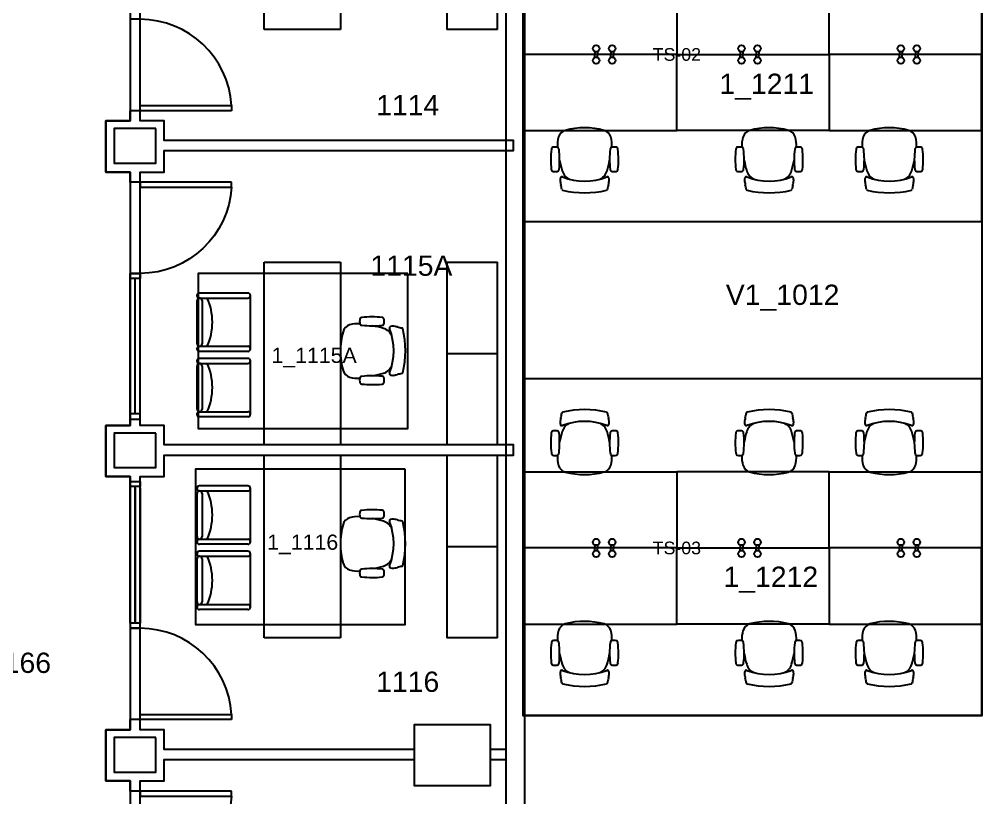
# Model space of a CAD drawing. Header units: inches. Extents: x 4 to 2210, y 3 to 2073.
# Drawn here: x 1452.2 to 1831.3, y 1216.5 to 1523.3 of the extents above; entities that cross this region are included whole.
import ezdxf
from ezdxf.enums import TextEntityAlignment as Align

# ---------------------------------------------------------------- set-up
doc = ezdxf.new("R2010")
doc.units = ezdxf.units.IN
doc.header["$MEASUREMENT"] = 0
for name, color, linetype in [('Planon_construction', 253, 'Continuous'), ('Planon_space', 40, 'Continuous'), ('Planon_space_number', 30, 'Continuous'), ('Planon_workspace', 210, 'Continuous'), ('Planon_workspace_number', 160, 'Continuous'), ('Planon_zone', 70, 'Continuous')]:
    doc.layers.add(name, color=color, linetype=linetype)
doc.styles.get("Standard").update_dxf_attribs({"font": 'arial.ttf'})
doc.styles.add('TEXT', font='arial.ttf')

# ---------------------------------------------------------------- blocks, each defined once
blk = doc.blocks.new('1Front_1100_A-4_Data_Elec 07 26 18_RDI BASE$0$30DOOR')
for p, q in [((0, 0), (0, 4)), ((36, 0), (36, 4))]:
    blk.add_line(p, q)
blk.add_lwpolyline([(0, -36), (0, 0), (2, 0), (2, -36)], close=True)
blk.add_arc((0, 0), 36, 273.1847, 0)
blk = doc.blocks.new('Furniture_Workstation_2')
at = {"layer": 'Planon_construction'}
for p, q in [((0, 0), (20, 0)), ((0, 0), (0, -72)), ((20, -72), (20, 0)), ((61.88, -72), (61.88, 0)), ((61.88, 0), (91.88, 0)), ((91.88, 0), (91.88, -72)), ((98.33, -11.11), (117.45, -11.11)), ((97.33, -12.11), (97.33, -33.11)), ((117.45, -13.11), (98.33, -13.11)), ((116.33, -31.11), (116.33, -14.11)), ((118.33, -14.11), (118.33, -31.11)), ((117.45, -32.11), (98.33, -32.11)), ((98.33, -34.11), (117.45, -34.11)), ((20, -36), (0, -36)), ((97.33, -37.87), (97.33, -58.87)), ((98.33, -36.87), (117.45, -36.87)), ((117.45, -38.87), (98.33, -38.87)), ((116.33, -56.87), (116.33, -39.87)), ((118.33, -39.87), (118.33, -56.87)), ((117.45, -57.87), (98.33, -57.87)), ((98.33, -59.87), (117.45, -59.87)), ((20, -72), (0, -72)), ((91.88, -72), (61.88, -72))]:
    blk.add_line(p, q, dxfattribs=at)
for centre, radius, start, end in [((98.33, -12.11), 1, 90, 270), ((117.45, -12.11), 1, 270, 90), ((135.75, -22.63), 23.42, 156.1303, 203.8697), ((117.33, -14.11), 1, 0, 180), ((50.41, -25.52), 5.78, 172.2935, 187.69), ((45.58, -24.87), 0.906, 95.9123, 172.2935), ((45.58, -26.17), 0.906, 187.69, 264.1375), ((49.24, -60.2), 36.43, 83.3771, 95.9123), ((51.93, -30.15), 6.32, 71.3486, 76.2136), ((53.8, -26.43), 0.471, 286.4759, 352.239), ((53.81, -24.6), 0.458, 8.0181, 71.3486), ((47.19, -25.53), 7.14, 352.239, 8.0181), ((55.17, -37.21), 10.93, 73.4786, 94.6577), ((73.96, -37.11), 37.67, 166.6713, 193.3287), ((37.68, -28.52), 0.391, 99.1285, 166.6713), ((35.13, -12.59), 15.74, 279.1285, 286.0294), ((40.6, -31.64), 4.08, 93.3727, 106.0294), ((41.27, -30.68), 3.25, 74.6526, 106.3339), ((64.98, -37.11), 24.07, 158.711, 201.289), ((46.25, -33.01), 4.91, 105.1935, 161.7473), ((41.97, -28.16), 0.629, 339.9826, 74.6526), ((63.55, -96.76), 70.97, 101.6951, 105.1894), ((49.23, 9.44), 36.71, 264.1375, 276.5752), ((51.24, -18.43), 8.87, 284.3531, 287.6673), ((57.2, -30.38), 3.8, 15.924, 73.4915), ((32.75, -37.01), 29.14, 344.8182, 15.2733), ((98.33, -33.11), 1, 90, 270), ((117.33, -31.11), 1, 180, 0), ((117.45, -33.11), 1, 270, 90), ((98.33, -37.87), 1, 90, 270), ((117.45, -37.87), 1, 270, 90), ((135.75, -48.39), 23.42, 156.1303, 203.8697), ((117.33, -39.87), 1, 0, 180), ((46.25, -41.21), 4.91, 198.2527, 254.8065), ((57.2, -43.64), 3.8, 286.4784, 344.7622), ((37.68, -45.7), 0.391, 193.3287, 260.8715), ((35.13, -61.63), 15.74, 73.9706, 80.8715), ((40.6, -42.58), 4.08, 253.9706, 266.6273), ((41.27, -43.54), 3.25, 253.6661, 285.3474), ((41.97, -46.06), 0.629, 285.3474, 20.0174), ((50.41, -48.7), 5.78, 172.31, 187.7066), ((45.58, -48.05), 0.906, 95.8625, 172.31), ((63.55, 22.54), 70.97, 254.8106, 258.3049), ((49.23, -83.66), 36.71, 83.4248, 95.8625), ((51.24, -55.79), 8.87, 72.3327, 75.6469), ((53.8, -47.79), 0.471, 7.761, 73.5241), ((55.17, -36.82), 10.93, 265.2105, 286.5213), ((47.19, -48.69), 7.14, 351.9819, 7.761), ((45.58, -49.35), 0.906, 187.7066, 264.0877), ((49.24, -14.02), 36.43, 264.0877, 276.6229), ((51.93, -44.07), 6.32, 283.7864, 288.6514), ((53.81, -49.62), 0.458, 288.6514, 351.9819), ((98.33, -58.87), 1, 90, 270), ((117.33, -56.87), 1, 180, 0), ((117.45, -58.87), 1, 270, 90)]:
    blk.add_arc(centre, radius, start, end, dxfattribs=at)
blk = doc.blocks.new('Team Space 2')
at = {"layer": 'Planon_construction'}
for p, q in [((0, 30), (0, 60)), ((0, 60), (60, 60)), ((60, 60), (60, 30)), ((120, 60), (60, 60)), ((60, 60), (60, 30)), ((120, 30), (120, 60)), ((120, 30), (120, 60)), ((120, 60), (180, 60)), ((180, 60), (180, 30)), ((27.69, 31.16), (27.69, 30)), ((28.71, 31.16), (28.71, 30)), ((34.02, 31.16), (34.02, 30)), ((35.04, 31.16), (35.04, 30)), ((84.96, 31.16), (84.96, 30)), ((85.98, 31.16), (85.98, 30)), ((91.29, 31.16), (91.29, 30)), ((92.31, 31.16), (92.31, 30)), ((147.69, 31.16), (147.69, 30)), ((148.71, 31.16), (148.71, 30)), ((154.02, 31.16), (154.02, 30)), ((155.04, 31.16), (155.04, 30)), ((60, 30), (0, 30)), ((60, 30), (0, 30)), ((0, 30), (0, 0)), ((27.69, 28.84), (27.69, 30)), ((28.71, 28.84), (28.71, 30)), ((34.02, 28.84), (34.02, 30)), ((35.04, 28.84), (35.04, 30)), ((60, 0), (60, 30)), ((60, 30), (120, 30)), ((60, 30), (120, 30)), ((60, 0), (60, 30)), ((84.96, 28.84), (84.96, 30)), ((85.98, 28.84), (85.98, 30)), ((91.29, 28.84), (91.29, 30)), ((92.31, 28.84), (92.31, 30)), ((120, 30), (120, 0)), ((180, 30), (120, 30)), ((180, 30), (120, 30)), ((120, 30), (120, 0)), ((147.69, 28.84), (147.69, 30)), ((148.71, 28.84), (148.71, 30)), ((154.02, 28.84), (154.02, 30)), ((155.04, 28.84), (155.04, 30)), ((180, 0), (180, 30)), ((0, 0), (60, 0)), ((120, 0), (60, 0)), ((120, 0), (180, 0))]:
    blk.add_line(p, q, dxfattribs=at)
for centre in [(28.2, 32.35), (34.53, 32.35), (85.47, 32.35), (91.8, 32.35), (148.2, 32.35), (154.53, 32.35), (28.2, 27.65), (34.53, 27.65), (85.47, 27.65), (91.8, 27.65), (148.2, 27.65), (154.53, 27.65)]:
    blk.add_circle(centre, 1.3, dxfattribs=at)
for centre, radius, start, end in [((15.08, 83.13), 0.391, 103.3287, 170.8715), ((23.67, 46.86), 37.67, 76.6713, 103.3287), ((32.27, 83.13), 0.391, 9.1285, 76.6713), ((87.73, 83.13), 0.391, 103.3287, 170.8715), ((96.33, 46.86), 37.67, 76.6713, 103.3287), ((104.92, 83.13), 0.391, 9.1285, 76.6713), ((135.08, 83.13), 0.391, 103.3287, 170.8715), ((143.67, 46.86), 37.67, 76.6713, 103.3287), ((152.27, 83.13), 0.391, 9.1285, 76.6713), ((17.25, 79.54), 3.25, 163.6661, 195.3474), ((18.2, 80.21), 4.08, 163.9706, 176.6273), ((-0.85, 85.69), 15.74, 343.9706, 350.8715), ((23.67, 55.83), 24.07, 68.711, 111.289), ((48.2, 85.69), 15.74, 189.1285, 196.0294), ((29.14, 80.21), 4.08, 3.3727, 16.0294), ((30.1, 79.54), 3.25, 344.6526, 16.3339), ((89.9, 79.54), 3.25, 163.6661, 195.3474), ((90.86, 80.21), 4.08, 163.9706, 176.6273), ((71.8, 85.69), 15.74, 343.9706, 350.8715), ((96.33, 55.83), 24.07, 68.711, 111.289), ((120.85, 85.69), 15.74, 189.1285, 196.0294), ((101.8, 80.21), 4.08, 3.3727, 16.0294), ((102.75, 79.54), 3.25, 344.6526, 16.3339), ((137.25, 79.54), 3.25, 163.6661, 195.3474), ((138.2, 80.21), 4.08, 163.9706, 176.6273), ((119.15, 85.69), 15.74, 343.9706, 350.8715), ((143.67, 55.83), 24.07, 68.711, 111.289), ((168.2, 85.69), 15.74, 189.1285, 196.0294), ((149.14, 80.21), 4.08, 3.3727, 16.0294), ((150.1, 79.54), 3.25, 344.6526, 16.3339), ((11.43, 75.24), 0.906, 97.7066, 174.0877), ((12.08, 70.4), 5.78, 82.31, 97.7066), ((12.74, 75.24), 0.906, 5.8625, 82.31), ((83.32, 57.26), 70.97, 164.8106, 168.3049), ((14.72, 78.85), 0.629, 195.3474, 290.0174), ((19.57, 74.57), 4.91, 108.2527, 164.8065), ((27.77, 74.57), 4.91, 15.1935, 71.7473), ((32.63, 78.85), 0.629, 249.9826, 344.6526), ((-35.98, 57.26), 70.97, 11.6951, 15.1894), ((34.61, 75.24), 0.906, 97.69, 174.1375), ((35.26, 70.4), 5.78, 82.2935, 97.69), ((35.92, 75.24), 0.906, 5.9123, 82.2935), ((84.08, 75.24), 0.906, 97.7065, 174.0877), ((84.74, 70.4), 5.78, 82.31, 97.7065), ((85.39, 75.24), 0.906, 5.8625, 82.31), ((155.98, 57.26), 70.97, 164.8106, 168.3049), ((87.37, 78.85), 0.629, 195.3474, 290.0174), ((92.23, 74.57), 4.91, 108.2527, 164.8065), ((100.43, 74.57), 4.91, 15.1935, 71.7473), ((105.28, 78.85), 0.629, 249.9826, 344.6526), ((36.68, 57.26), 70.97, 11.6951, 15.1894), ((107.26, 75.24), 0.906, 97.69, 174.1375), ((107.92, 70.4), 5.78, 82.2934, 97.69), ((108.57, 75.24), 0.906, 5.9123, 82.2934), ((131.43, 75.24), 0.906, 97.7066, 174.0877), ((132.08, 70.4), 5.78, 82.31, 97.7066), ((132.74, 75.24), 0.906, 5.8625, 82.31), ((203.32, 57.26), 70.97, 164.8106, 168.3049), ((134.72, 78.85), 0.629, 195.3474, 290.0174), ((139.57, 74.57), 4.91, 108.2527, 164.8065), ((147.77, 74.57), 4.91, 15.1935, 71.7473), ((152.63, 78.85), 0.629, 249.9826, 344.6526), ((84.02, 57.26), 70.97, 11.6951, 15.1894), ((154.61, 75.24), 0.906, 97.69, 174.1375), ((155.26, 70.4), 5.78, 82.2935, 97.69), ((155.92, 75.24), 0.906, 5.9123, 82.2935), ((46.76, 71.58), 36.43, 174.0877, 186.6229), ((-22.88, 71.58), 36.71, 353.4248, 5.8625), ((70.22, 71.58), 36.71, 174.1375, 186.5752), ((0.58, 71.58), 36.43, 353.3771, 5.9123), ((119.42, 71.58), 36.43, 174.0877, 186.6229), ((49.78, 71.58), 36.71, 353.4248, 5.8625), ((142.88, 71.58), 36.71, 174.1375, 186.5752), ((73.24, 71.58), 36.43, 353.3771, 5.9123), ((166.76, 71.58), 36.43, 174.0877, 186.6229), ((97.12, 71.58), 36.71, 353.4248, 5.8625), ((190.22, 71.58), 36.71, 174.1375, 186.5752), ((120.58, 71.58), 36.43, 353.3771, 5.9123), ((16.71, 68.88), 6.32, 193.7864, 198.6514), ((11.16, 67.01), 0.458, 198.6514, 261.9819), ((12.09, 73.62), 7.14, 261.9819, 277.761), ((23.87, 65.64), 10.93, 175.2814, 196.5213), ((12.99, 67.02), 0.471, 277.761, 343.5241), ((4.99, 69.57), 8.87, 342.3327, 345.6469), ((42.35, 69.57), 8.87, 194.3531, 197.6673), ((34.35, 67.02), 0.471, 196.4759, 262.239), ((23.48, 65.64), 10.93, 343.4786, 4.7187), ((35.25, 73.62), 7.14, 262.239, 278.0181), ((36.18, 67.01), 0.458, 278.0181, 341.3486), ((30.63, 68.88), 6.32, 341.3486, 346.2136), ((89.37, 68.88), 6.32, 193.7864, 198.6514), ((83.82, 67.01), 0.458, 198.6514, 261.9819), ((84.75, 73.62), 7.14, 261.9819, 277.761), ((96.52, 65.64), 10.93, 175.2813, 196.5214), ((85.65, 67.02), 0.471, 277.761, 343.5241), ((77.65, 69.57), 8.87, 342.3327, 345.6469), ((115.01, 69.57), 8.87, 194.3531, 197.6673), ((107.01, 67.02), 0.471, 196.4759, 262.239), ((96.13, 65.64), 10.93, 343.4787, 4.7186), ((107.91, 73.62), 7.14, 262.239, 278.0181), ((108.84, 67.01), 0.458, 278.0181, 341.3486), ((103.29, 68.88), 6.32, 341.3486, 346.2136), ((136.71, 68.88), 6.32, 193.7864, 198.6514), ((131.16, 67.01), 0.458, 198.6514, 261.9819), ((132.09, 73.62), 7.14, 261.9819, 277.761), ((143.87, 65.64), 10.93, 175.2814, 196.5213), ((132.99, 67.02), 0.471, 277.761, 343.5241), ((124.99, 69.57), 8.87, 342.3327, 345.6469), ((162.35, 69.57), 8.87, 194.3531, 197.6673), ((154.35, 67.02), 0.471, 196.4759, 262.239), ((143.48, 65.64), 10.93, 343.4786, 4.7187), ((155.25, 73.62), 7.14, 262.239, 278.0181), ((156.18, 67.01), 0.458, 278.0181, 341.3486), ((150.63, 68.88), 6.32, 341.3486, 346.2136), ((17.04, 63.61), 3.8, 196.4784, 254.7622), ((30.3, 63.61), 3.8, 285.924, 343.4915), ((89.7, 63.61), 3.8, 196.5085, 254.076), ((102.96, 63.61), 3.8, 285.2378, 343.5216), ((137.04, 63.61), 3.8, 196.4784, 254.7622), ((150.3, 63.61), 3.8, 285.924, 343.4915), ((23.67, 88.06), 29.14, 254.8182, 285.2733), ((96.33, 88.06), 29.14, 254.7267, 285.1818), ((143.67, 88.06), 29.14, 254.8182, 285.2733), ((17.04, -3.61), 3.8, 105.2378, 163.5216), ((23.67, -28.06), 29.14, 74.7267, 105.1818), ((30.3, -3.61), 3.8, 16.5085, 74.076), ((89.7, -3.61), 3.8, 105.924, 163.4915), ((96.33, -28.06), 29.14, 74.8182, 105.2733), ((102.96, -3.61), 3.8, 16.4784, 74.7622), ((137.04, -3.61), 3.8, 105.2378, 163.5216), ((143.67, -28.06), 29.14, 74.7267, 105.1818), ((150.3, -3.61), 3.8, 16.5085, 74.076), ((23.87, -5.64), 10.93, 163.4787, 184.7186), ((23.48, -5.64), 10.93, 355.2813, 16.5214), ((96.52, -5.64), 10.93, 163.4786, 184.7187), ((96.13, -5.64), 10.93, 355.2814, 16.5213), ((143.87, -5.64), 10.93, 163.4787, 184.7186), ((143.48, -5.64), 10.93, 355.2813, 16.5214), ((46.76, -11.58), 36.43, 173.3771, 185.9123), ((16.71, -8.88), 6.32, 161.3486, 166.2136), ((11.16, -7.01), 0.458, 98.0181, 161.3486), ((12.09, -13.62), 7.14, 82.239, 98.0181), ((12.99, -7.02), 0.471, 16.4759, 82.239), ((4.99, -9.57), 8.87, 14.3531, 17.6673), ((-22.88, -11.58), 36.71, 354.1375, 6.5752), ((70.22, -11.58), 36.71, 173.4248, 185.8625), ((42.35, -9.57), 8.87, 162.3327, 165.6469), ((34.35, -7.02), 0.471, 97.761, 163.5241), ((35.25, -13.62), 7.14, 81.9819, 97.761), ((36.18, -7.01), 0.458, 18.6514, 81.9819), ((30.63, -8.88), 6.32, 13.7864, 18.6514), ((0.58, -11.58), 36.43, 354.0877, 6.6229), ((119.42, -11.58), 36.43, 173.3771, 185.9123), ((89.37, -8.88), 6.32, 161.3486, 166.2136), ((83.82, -7.01), 0.458, 98.0181, 161.3486), ((84.75, -13.62), 7.14, 82.239, 98.0181), ((85.65, -7.02), 0.471, 16.4759, 82.239), ((77.65, -9.57), 8.87, 14.3531, 17.6673), ((49.78, -11.58), 36.71, 354.1375, 6.5752), ((142.88, -11.58), 36.71, 173.4248, 185.8625), ((115.01, -9.57), 8.87, 162.3327, 165.6469), ((107.01, -7.02), 0.471, 97.761, 163.5241), ((107.91, -13.62), 7.14, 81.9819, 97.761), ((108.84, -7.01), 0.458, 18.6514, 81.9819), ((103.29, -8.88), 6.32, 13.7864, 18.6514), ((73.24, -11.58), 36.43, 354.0877, 6.6229), ((166.76, -11.58), 36.43, 173.3771, 185.9123), ((136.71, -8.88), 6.32, 161.3486, 166.2136), ((131.16, -7.01), 0.458, 98.0181, 161.3486), ((132.09, -13.62), 7.14, 82.239, 98.0181), ((132.99, -7.02), 0.471, 16.4759, 82.239), ((124.99, -9.57), 8.87, 14.3531, 17.6673), ((97.12, -11.58), 36.71, 354.1375, 6.5752), ((190.22, -11.58), 36.71, 173.4248, 185.8625), ((162.35, -9.57), 8.87, 162.3327, 165.6469), ((154.35, -7.02), 0.471, 97.761, 163.5241), ((155.25, -13.62), 7.14, 81.9819, 97.761), ((156.18, -7.01), 0.458, 18.6514, 81.9819), ((150.63, -8.88), 6.32, 13.7864, 18.6514), ((120.58, -11.58), 36.43, 354.0877, 6.6229), ((83.32, 2.74), 70.97, 191.6951, 195.1894), ((-35.98, 2.74), 70.97, 344.8106, 348.3049), ((155.98, 2.74), 70.97, 191.6951, 195.1894), ((36.68, 2.74), 70.97, 344.8106, 348.3049), ((203.32, 2.74), 70.97, 191.6951, 195.1894), ((84.02, 2.74), 70.97, 344.8106, 348.3049), ((11.43, -15.24), 0.906, 185.9123, 262.2934), ((12.08, -10.4), 5.78, 262.2934, 277.69), ((12.74, -15.24), 0.906, 277.69, 354.1375), ((17.25, -19.54), 3.25, 164.6526, 196.3339), ((14.72, -18.85), 0.629, 69.9826, 164.6526), ((19.57, -14.57), 4.91, 195.1935, 251.7473), ((23.67, 4.17), 24.07, 248.711, 291.289), ((27.77, -14.57), 4.91, 288.2527, 344.8065), ((32.63, -18.85), 0.629, 15.3474, 110.0174), ((30.1, -19.54), 3.25, 343.6661, 15.3474), ((34.61, -15.24), 0.906, 185.8625, 262.31), ((35.26, -10.4), 5.78, 262.31, 277.7065), ((35.92, -15.24), 0.906, 277.7065, 354.0877), ((84.08, -15.24), 0.906, 185.9123, 262.2935), ((84.74, -10.4), 5.78, 262.2935, 277.69), ((85.39, -15.24), 0.906, 277.69, 354.1375), ((89.9, -19.54), 3.25, 164.6526, 196.3339), ((87.37, -18.85), 0.629, 69.9826, 164.6526), ((92.23, -14.57), 4.91, 195.1935, 251.7473), ((96.33, 4.17), 24.07, 248.711, 291.289), ((100.43, -14.57), 4.91, 288.2527, 344.8065), ((105.28, -18.85), 0.629, 15.3474, 110.0174), ((102.75, -19.54), 3.25, 343.6661, 15.3474), ((107.26, -15.24), 0.906, 185.8625, 262.31), ((107.92, -10.4), 5.78, 262.31, 277.7066), ((108.57, -15.24), 0.906, 277.7066, 354.0877), ((131.43, -15.24), 0.906, 185.9123, 262.2934), ((132.08, -10.4), 5.78, 262.2934, 277.69), ((132.74, -15.24), 0.906, 277.69, 354.1375), ((137.25, -19.54), 3.25, 164.6526, 196.3339), ((134.72, -18.85), 0.629, 69.9826, 164.6526), ((139.57, -14.57), 4.91, 195.1935, 251.7473), ((143.67, 4.17), 24.07, 248.711, 291.289), ((147.77, -14.57), 4.91, 288.2527, 344.8065), ((152.63, -18.85), 0.629, 15.3474, 110.0174), ((150.1, -19.54), 3.25, 343.6661, 15.3474), ((154.61, -15.24), 0.906, 185.8625, 262.31), ((155.26, -10.4), 5.78, 262.31, 277.7065), ((155.92, -15.24), 0.906, 277.7065, 354.0877), ((18.2, -20.21), 4.08, 183.3727, 196.0294), ((-0.85, -25.69), 15.74, 9.1285, 16.0294), ((48.2, -25.69), 15.74, 163.9706, 170.8715), ((29.14, -20.21), 4.08, 343.9706, 356.6273), ((90.86, -20.21), 4.08, 183.3727, 196.0294), ((71.8, -25.69), 15.74, 9.1285, 16.0294), ((120.85, -25.69), 15.74, 163.9706, 170.8715), ((101.8, -20.21), 4.08, 343.9706, 356.6273), ((138.2, -20.21), 4.08, 183.3727, 196.0294), ((119.15, -25.69), 15.74, 9.1285, 16.0294), ((168.2, -25.69), 15.74, 163.9706, 170.8715), ((149.14, -20.21), 4.08, 343.9706, 356.6273), ((15.08, -23.13), 0.391, 189.1285, 256.6713), ((23.67, 13.14), 37.67, 256.6713, 283.3287), ((32.27, -23.13), 0.391, 283.3287, 350.8715), ((87.73, -23.13), 0.391, 189.1285, 256.6713), ((96.33, 13.14), 37.67, 256.6713, 283.3287), ((104.92, -23.13), 0.391, 283.3287, 350.8715), ((135.08, -23.13), 0.391, 189.1285, 256.6713), ((143.67, 13.14), 37.67, 256.6713, 283.3287), ((152.27, -23.13), 0.391, 283.3287, 350.8715)]:
    blk.add_arc(centre, radius, start, end, dxfattribs=at)
blk.add_attdef('NUMBER', (60, 30), '', height=0.203, dxfattribs=at)
blk = doc.blocks.new('Team Space 3')
at = {"layer": 'Planon_construction'}
for p, q in [((0, 30), (0, 60)), ((0, 60), (60, 60)), ((60, 60), (60, 30)), ((120, 60), (60, 60)), ((60, 60), (60, 30)), ((120, 30), (120, 60)), ((120, 30), (120, 60)), ((120, 60), (180, 60)), ((180, 60), (180, 30)), ((27.69, 31.16), (27.69, 30)), ((28.71, 31.16), (28.71, 30)), ((34.02, 31.16), (34.02, 30)), ((35.04, 31.16), (35.04, 30)), ((84.96, 31.16), (84.96, 30)), ((85.98, 31.16), (85.98, 30)), ((91.29, 31.16), (91.29, 30)), ((92.31, 31.16), (92.31, 30)), ((147.69, 31.16), (147.69, 30)), ((148.71, 31.16), (148.71, 30)), ((154.02, 31.16), (154.02, 30)), ((155.04, 31.16), (155.04, 30)), ((60, 30), (0, 30)), ((60, 30), (0, 30)), ((0, 30), (0, 0)), ((27.69, 28.84), (27.69, 30)), ((28.71, 28.84), (28.71, 30)), ((34.02, 28.84), (34.02, 30)), ((35.04, 28.84), (35.04, 30)), ((60, 0), (60, 30)), ((60, 30), (120, 30)), ((60, 30), (120, 30)), ((60, 0), (60, 30)), ((84.96, 28.84), (84.96, 30)), ((85.98, 28.84), (85.98, 30)), ((91.29, 28.84), (91.29, 30)), ((92.31, 28.84), (92.31, 30)), ((120, 30), (120, 0)), ((180, 30), (120, 30)), ((180, 30), (120, 30)), ((120, 30), (120, 0)), ((147.69, 28.84), (147.69, 30)), ((148.71, 28.84), (148.71, 30)), ((154.02, 28.84), (154.02, 30)), ((155.04, 28.84), (155.04, 30)), ((180, 0), (180, 30)), ((0, 0), (60, 0)), ((120, 0), (60, 0)), ((120, 0), (180, 0))]:
    blk.add_line(p, q, dxfattribs=at)
for centre in [(28.2, 32.35), (34.53, 32.35), (85.47, 32.35), (91.8, 32.35), (148.2, 32.35), (154.53, 32.35), (28.2, 27.65), (34.53, 27.65), (85.47, 27.65), (91.8, 27.65), (148.2, 27.65), (154.53, 27.65)]:
    blk.add_circle(centre, 1.3, dxfattribs=at)
for centre, radius, start, end in [((15.08, 83.13), 0.391, 103.3287, 170.8715), ((23.67, 46.86), 37.67, 76.6713, 103.3287), ((32.27, 83.13), 0.391, 9.1285, 76.6713), ((87.73, 83.13), 0.391, 103.3287, 170.8715), ((96.33, 46.86), 37.67, 76.6713, 103.3287), ((104.92, 83.13), 0.391, 9.1285, 76.6713), ((135.08, 83.13), 0.391, 103.3287, 170.8715), ((143.67, 46.86), 37.67, 76.6713, 103.3287), ((152.27, 83.13), 0.391, 9.1285, 76.6713), ((17.25, 79.54), 3.25, 163.6661, 195.3474), ((18.2, 80.21), 4.08, 163.9706, 176.6273), ((-0.85, 85.69), 15.74, 343.9706, 350.8715), ((23.67, 55.83), 24.07, 68.711, 111.289), ((48.2, 85.69), 15.74, 189.1285, 196.0294), ((29.14, 80.21), 4.08, 3.3727, 16.0294), ((30.1, 79.54), 3.25, 344.6526, 16.3339), ((89.9, 79.54), 3.25, 163.6661, 195.3474), ((90.86, 80.21), 4.08, 163.9706, 176.6273), ((71.8, 85.69), 15.74, 343.9706, 350.8715), ((96.33, 55.83), 24.07, 68.711, 111.289), ((120.85, 85.69), 15.74, 189.1285, 196.0294), ((101.8, 80.21), 4.08, 3.3727, 16.0294), ((102.75, 79.54), 3.25, 344.6526, 16.3339), ((137.25, 79.54), 3.25, 163.6661, 195.3474), ((138.2, 80.21), 4.08, 163.9706, 176.6273), ((119.15, 85.69), 15.74, 343.9706, 350.8715), ((143.67, 55.83), 24.07, 68.711, 111.289), ((168.2, 85.69), 15.74, 189.1285, 196.0294), ((149.14, 80.21), 4.08, 3.3727, 16.0294), ((150.1, 79.54), 3.25, 344.6526, 16.3339), ((11.43, 75.24), 0.906, 97.7066, 174.0877), ((12.08, 70.4), 5.78, 82.31, 97.7066), ((12.74, 75.24), 0.906, 5.8625, 82.31), ((83.32, 57.26), 70.97, 164.8106, 168.3049), ((14.72, 78.85), 0.629, 195.3474, 290.0174), ((19.57, 74.57), 4.91, 108.2527, 164.8065), ((27.77, 74.57), 4.91, 15.1935, 71.7473), ((32.63, 78.85), 0.629, 249.9826, 344.6526), ((-35.98, 57.26), 70.97, 11.6951, 15.1894), ((34.61, 75.24), 0.906, 97.69, 174.1375), ((35.26, 70.4), 5.78, 82.2935, 97.69), ((35.92, 75.24), 0.906, 5.9123, 82.2935), ((84.08, 75.24), 0.906, 97.7065, 174.0877), ((84.74, 70.4), 5.78, 82.31, 97.7065), ((85.39, 75.24), 0.906, 5.8625, 82.31), ((155.98, 57.26), 70.97, 164.8106, 168.3049), ((87.37, 78.85), 0.629, 195.3474, 290.0174), ((92.23, 74.57), 4.91, 108.2527, 164.8065), ((100.43, 74.57), 4.91, 15.1935, 71.7473), ((105.28, 78.85), 0.629, 249.9826, 344.6526), ((36.68, 57.26), 70.97, 11.6951, 15.1894), ((107.26, 75.24), 0.906, 97.69, 174.1375), ((107.92, 70.4), 5.78, 82.2934, 97.69), ((108.57, 75.24), 0.906, 5.9123, 82.2934), ((131.43, 75.24), 0.906, 97.7066, 174.0877), ((132.08, 70.4), 5.78, 82.31, 97.7066), ((132.74, 75.24), 0.906, 5.8625, 82.31), ((203.32, 57.26), 70.97, 164.8106, 168.3049), ((134.72, 78.85), 0.629, 195.3474, 290.0174), ((139.57, 74.57), 4.91, 108.2527, 164.8065), ((147.77, 74.57), 4.91, 15.1935, 71.7473), ((152.63, 78.85), 0.629, 249.9826, 344.6526), ((84.02, 57.26), 70.97, 11.6951, 15.1894), ((154.61, 75.24), 0.906, 97.69, 174.1375), ((155.26, 70.4), 5.78, 82.2935, 97.69), ((155.92, 75.24), 0.906, 5.9123, 82.2935), ((46.76, 71.58), 36.43, 174.0877, 186.6229), ((-22.88, 71.58), 36.71, 353.4248, 5.8625), ((70.22, 71.58), 36.71, 174.1375, 186.5752), ((0.58, 71.58), 36.43, 353.3771, 5.9123), ((119.42, 71.58), 36.43, 174.0877, 186.6229), ((49.78, 71.58), 36.71, 353.4248, 5.8625), ((142.88, 71.58), 36.71, 174.1375, 186.5752), ((73.24, 71.58), 36.43, 353.3771, 5.9123), ((166.76, 71.58), 36.43, 174.0877, 186.6229), ((97.12, 71.58), 36.71, 353.4248, 5.8625), ((190.22, 71.58), 36.71, 174.1375, 186.5752), ((120.58, 71.58), 36.43, 353.3771, 5.9123), ((16.71, 68.88), 6.32, 193.7864, 198.6514), ((11.16, 67.01), 0.458, 198.6514, 261.9819), ((12.09, 73.62), 7.14, 261.9819, 277.761), ((23.87, 65.64), 10.93, 175.2814, 196.5213), ((12.99, 67.02), 0.471, 277.761, 343.5241), ((4.99, 69.57), 8.87, 342.3327, 345.6469), ((42.35, 69.57), 8.87, 194.3531, 197.6673), ((34.35, 67.02), 0.471, 196.4759, 262.239), ((23.48, 65.64), 10.93, 343.4786, 4.7187), ((35.25, 73.62), 7.14, 262.239, 278.0181), ((36.18, 67.01), 0.458, 278.0181, 341.3486), ((30.63, 68.88), 6.32, 341.3486, 346.2136), ((89.37, 68.88), 6.32, 193.7864, 198.6514), ((83.82, 67.01), 0.458, 198.6514, 261.9819), ((84.75, 73.62), 7.14, 261.9819, 277.761), ((96.52, 65.64), 10.93, 175.2813, 196.5214), ((85.65, 67.02), 0.471, 277.761, 343.5241), ((77.65, 69.57), 8.87, 342.3327, 345.6469), ((115.01, 69.57), 8.87, 194.3531, 197.6673), ((107.01, 67.02), 0.471, 196.4759, 262.239), ((96.13, 65.64), 10.93, 343.4787, 4.7186), ((107.91, 73.62), 7.14, 262.239, 278.0181), ((108.84, 67.01), 0.458, 278.0181, 341.3486), ((103.29, 68.88), 6.32, 341.3486, 346.2136), ((136.71, 68.88), 6.32, 193.7864, 198.6514), ((131.16, 67.01), 0.458, 198.6514, 261.9819), ((132.09, 73.62), 7.14, 261.9819, 277.761), ((143.87, 65.64), 10.93, 175.2814, 196.5213), ((132.99, 67.02), 0.471, 277.761, 343.5241), ((124.99, 69.57), 8.87, 342.3327, 345.6469), ((162.35, 69.57), 8.87, 194.3531, 197.6673), ((154.35, 67.02), 0.471, 196.4759, 262.239), ((143.48, 65.64), 10.93, 343.4786, 4.7187), ((155.25, 73.62), 7.14, 262.239, 278.0181), ((156.18, 67.01), 0.458, 278.0181, 341.3486), ((150.63, 68.88), 6.32, 341.3486, 346.2136), ((17.04, 63.61), 3.8, 196.4784, 254.7622), ((30.3, 63.61), 3.8, 285.924, 343.4915), ((89.7, 63.61), 3.8, 196.5085, 254.076), ((102.96, 63.61), 3.8, 285.2378, 343.5216), ((137.04, 63.61), 3.8, 196.4784, 254.7622), ((150.3, 63.61), 3.8, 285.924, 343.4915), ((23.67, 88.06), 29.14, 254.8182, 285.2733), ((96.33, 88.06), 29.14, 254.7267, 285.1818), ((143.67, 88.06), 29.14, 254.8182, 285.2733), ((17.04, -3.61), 3.8, 105.2378, 163.5216), ((23.67, -28.06), 29.14, 74.7267, 105.1818), ((30.3, -3.61), 3.8, 16.5085, 74.076), ((89.7, -3.61), 3.8, 105.924, 163.4915), ((96.33, -28.06), 29.14, 74.8182, 105.2733), ((102.96, -3.61), 3.8, 16.4784, 74.7622), ((137.04, -3.61), 3.8, 105.2378, 163.5216), ((143.67, -28.06), 29.14, 74.7267, 105.1818), ((150.3, -3.61), 3.8, 16.5085, 74.076), ((23.87, -5.64), 10.93, 163.4787, 184.7186), ((23.48, -5.64), 10.93, 355.2813, 16.5214), ((96.52, -5.64), 10.93, 163.4786, 184.7187), ((96.13, -5.64), 10.93, 355.2814, 16.5213), ((143.87, -5.64), 10.93, 163.4787, 184.7186), ((143.48, -5.64), 10.93, 355.2813, 16.5214), ((46.76, -11.58), 36.43, 173.3771, 185.9123), ((16.71, -8.88), 6.32, 161.3486, 166.2136), ((11.16, -7.01), 0.458, 98.0181, 161.3486), ((12.09, -13.62), 7.14, 82.239, 98.0181), ((12.99, -7.02), 0.471, 16.4759, 82.239), ((4.99, -9.57), 8.87, 14.3531, 17.6673), ((-22.88, -11.58), 36.71, 354.1375, 6.5752), ((70.22, -11.58), 36.71, 173.4248, 185.8625), ((42.35, -9.57), 8.87, 162.3327, 165.6469), ((34.35, -7.02), 0.471, 97.761, 163.5241), ((35.25, -13.62), 7.14, 81.9819, 97.761), ((36.18, -7.01), 0.458, 18.6514, 81.9819), ((30.63, -8.88), 6.32, 13.7864, 18.6514), ((0.58, -11.58), 36.43, 354.0877, 6.6229), ((119.42, -11.58), 36.43, 173.3771, 185.9123), ((89.37, -8.88), 6.32, 161.3486, 166.2136), ((83.82, -7.01), 0.458, 98.0181, 161.3486), ((84.75, -13.62), 7.14, 82.239, 98.0181), ((85.65, -7.02), 0.471, 16.4759, 82.239), ((77.65, -9.57), 8.87, 14.3531, 17.6673), ((49.78, -11.58), 36.71, 354.1375, 6.5752), ((142.88, -11.58), 36.71, 173.4248, 185.8625), ((115.01, -9.57), 8.87, 162.3327, 165.6469), ((107.01, -7.02), 0.471, 97.761, 163.5241), ((107.91, -13.62), 7.14, 81.9819, 97.761), ((108.84, -7.01), 0.458, 18.6514, 81.9819), ((103.29, -8.88), 6.32, 13.7864, 18.6514), ((73.24, -11.58), 36.43, 354.0877, 6.6229), ((166.76, -11.58), 36.43, 173.3771, 185.9123), ((136.71, -8.88), 6.32, 161.3486, 166.2136), ((131.16, -7.01), 0.458, 98.0181, 161.3486), ((132.09, -13.62), 7.14, 82.239, 98.0181), ((132.99, -7.02), 0.471, 16.4759, 82.239), ((124.99, -9.57), 8.87, 14.3531, 17.6673), ((97.12, -11.58), 36.71, 354.1375, 6.5752), ((190.22, -11.58), 36.71, 173.4248, 185.8625), ((162.35, -9.57), 8.87, 162.3327, 165.6469), ((154.35, -7.02), 0.471, 97.761, 163.5241), ((155.25, -13.62), 7.14, 81.9819, 97.761), ((156.18, -7.01), 0.458, 18.6514, 81.9819), ((150.63, -8.88), 6.32, 13.7864, 18.6514), ((120.58, -11.58), 36.43, 354.0877, 6.6229), ((83.32, 2.74), 70.97, 191.6951, 195.1894), ((-35.98, 2.74), 70.97, 344.8106, 348.3049), ((155.98, 2.74), 70.97, 191.6951, 195.1894), ((36.68, 2.74), 70.97, 344.8106, 348.3049), ((203.32, 2.74), 70.97, 191.6951, 195.1894), ((84.02, 2.74), 70.97, 344.8106, 348.3049), ((11.43, -15.24), 0.906, 185.9123, 262.2934), ((12.08, -10.4), 5.78, 262.2934, 277.69), ((12.74, -15.24), 0.906, 277.69, 354.1375), ((17.25, -19.54), 3.25, 164.6526, 196.3339), ((14.72, -18.85), 0.629, 69.9826, 164.6526), ((19.57, -14.57), 4.91, 195.1935, 251.7473), ((23.67, 4.17), 24.07, 248.711, 291.289), ((27.77, -14.57), 4.91, 288.2527, 344.8065), ((32.63, -18.85), 0.629, 15.3474, 110.0174), ((30.1, -19.54), 3.25, 343.6661, 15.3474), ((34.61, -15.24), 0.906, 185.8625, 262.31), ((35.26, -10.4), 5.78, 262.31, 277.7065), ((35.92, -15.24), 0.906, 277.7065, 354.0877), ((84.08, -15.24), 0.906, 185.9123, 262.2935), ((84.74, -10.4), 5.78, 262.2935, 277.69), ((85.39, -15.24), 0.906, 277.69, 354.1375), ((89.9, -19.54), 3.25, 164.6526, 196.3339), ((87.37, -18.85), 0.629, 69.9826, 164.6526), ((92.23, -14.57), 4.91, 195.1935, 251.7473), ((96.33, 4.17), 24.07, 248.711, 291.289), ((100.43, -14.57), 4.91, 288.2527, 344.8065), ((105.28, -18.85), 0.629, 15.3474, 110.0174), ((102.75, -19.54), 3.25, 343.6661, 15.3474), ((107.26, -15.24), 0.906, 185.8625, 262.31), ((107.92, -10.4), 5.78, 262.31, 277.7066), ((108.57, -15.24), 0.906, 277.7066, 354.0877), ((131.43, -15.24), 0.906, 185.9123, 262.2934), ((132.08, -10.4), 5.78, 262.2934, 277.69), ((132.74, -15.24), 0.906, 277.69, 354.1375), ((137.25, -19.54), 3.25, 164.6526, 196.3339), ((134.72, -18.85), 0.629, 69.9826, 164.6526), ((139.57, -14.57), 4.91, 195.1935, 251.7473), ((143.67, 4.17), 24.07, 248.711, 291.289), ((147.77, -14.57), 4.91, 288.2527, 344.8065), ((152.63, -18.85), 0.629, 15.3474, 110.0174), ((150.1, -19.54), 3.25, 343.6661, 15.3474), ((154.61, -15.24), 0.906, 185.8625, 262.31), ((155.26, -10.4), 5.78, 262.31, 277.7065), ((155.92, -15.24), 0.906, 277.7065, 354.0877), ((18.2, -20.21), 4.08, 183.3727, 196.0294), ((-0.85, -25.69), 15.74, 9.1285, 16.0294), ((48.2, -25.69), 15.74, 163.9706, 170.8715), ((29.14, -20.21), 4.08, 343.9706, 356.6273), ((90.86, -20.21), 4.08, 183.3727, 196.0294), ((71.8, -25.69), 15.74, 9.1285, 16.0294), ((120.85, -25.69), 15.74, 163.9706, 170.8715), ((101.8, -20.21), 4.08, 343.9706, 356.6273), ((138.2, -20.21), 4.08, 183.3727, 196.0294), ((119.15, -25.69), 15.74, 9.1285, 16.0294), ((168.2, -25.69), 15.74, 163.9706, 170.8715), ((149.14, -20.21), 4.08, 343.9706, 356.6273), ((15.08, -23.13), 0.391, 189.1285, 256.6713), ((23.67, 13.14), 37.67, 256.6713, 283.3287), ((32.27, -23.13), 0.391, 283.3287, 350.8715), ((87.73, -23.13), 0.391, 189.1285, 256.6713), ((96.33, 13.14), 37.67, 256.6713, 283.3287), ((104.92, -23.13), 0.391, 283.3287, 350.8715), ((135.08, -23.13), 0.391, 189.1285, 256.6713), ((143.67, 13.14), 37.67, 256.6713, 283.3287), ((152.27, -23.13), 0.391, 283.3287, 350.8715)]:
    blk.add_arc(centre, radius, start, end, dxfattribs=at)
blk.add_attdef('NUMBER', (60, 30), '', height=0.203, dxfattribs=at)

msp = doc.modelspace()

# ---------------------------------------------------------------- linework, layer by layer
at = {"layer": 'Planon_construction'}
for p, q in [((1643.81, 2058.28), (1643.81, 875.15)), ((1651.2, 2058.28), (1651.2, 875.15)), ((1495.84, 1483.23), (1495.84, 1487.27)), ((1499.84, 1367.75), (1499.84, 1423.14)), ((1497.84, 1367.75), (1497.84, 1421.14)), ((1651.2, 1294.78), (1651.2, 1351.78)), ((1495.84, 1341.09), (1495.84, 1343.09)), ((1495.84, 1243.23), (1495.84, 1247.27))]:
    msp.add_line(p, q, dxfattribs=at)
for points in [[(1499.84, 1459.14), (1499.84, 1463.09), (1509.31, 1463.09), (1509.31, 1471.53), (1646.8, 1471.53), (1646.8, 1475.53), (1509.31, 1475.53), (1509.31, 1483.23), (1499.84, 1483.23), (1499.84, 1487.27)], [(1495.84, 1459.14), (1495.84, 1463.09), (1486.36, 1463.09), (1486.36, 1483.23), (1495.84, 1483.23)], [(1495.84, 1285.32), (1495.84, 1343.09), (1486.36, 1343.09), (1486.36, 1363.23), (1495.84, 1363.23), (1495.84, 1421.14)], [(1499.84, 1341.09), (1499.84, 1343.09), (1509.31, 1343.09), (1509.31, 1351.53), (1646.81, 1351.53), (1646.81, 1355.53), (1509.31, 1355.53), (1509.31, 1363.23), (1499.84, 1363.23), (1499.84, 1365.75)], [(1499.84, 1338.63), (1499.84, 1285.32), (1499.84, 1343.09)], [(1497.84, 1338.63), (1497.84, 1285.32), (1497.84, 1339.09)], [(1607.81, 1235.53), (1509.31, 1235.53), (1509.31, 1243.23), (1499.84, 1243.23), (1499.84, 1247.27)], [(1495.84, 1219.13), (1495.84, 1223.09), (1486.36, 1223.09), (1486.36, 1243.23), (1495.84, 1243.23)], [(1499.84, 1219.13), (1499.84, 1223.09), (1509.31, 1223.09), (1509.31, 1231.53), (1607.81, 1231.53)]]:
    msp.add_lwpolyline(points, dxfattribs=at)
for points in [[(1506.06, 1480.23), (1489.61, 1480.23), (1489.61, 1466.59), (1506.06, 1466.59)], [(1499.84, 1423.14), (1499.84, 1421.14), (1495.84, 1421.14), (1495.84, 1423.14)], [(1499.84, 1365.75), (1499.84, 1367.75), (1495.84, 1367.75), (1495.84, 1365.75)], [(1506.06, 1360.23), (1489.61, 1360.23), (1489.61, 1346.59), (1506.06, 1346.59)], [(1499.84, 1341.09), (1499.84, 1339.09), (1495.84, 1339.09), (1495.84, 1341.09)], [(1499.84, 1283.32), (1499.84, 1285.32), (1495.84, 1285.32), (1495.84, 1283.32)], [(1607.81, 1245.28), (1607.81, 1221.28), (1637.79, 1221.28), (1637.79, 1245.28)], [(1506.06, 1240.23), (1489.61, 1240.23), (1489.61, 1226.59), (1506.06, 1226.59)]]:
    msp.add_lwpolyline(points, close=True, dxfattribs=at)
at = {"layer": 'Planon_space'}
for points in [[(1499.84, 1483.23), (1499.84, 1583.09), (1509.31, 1583.09), (1509.31, 1591.28), (1643.81, 1591.28), (1643.81, 1475.53), (1509.31, 1475.53), (1509.31, 1483.23), (1499.84, 1483.23)], [(1499.84, 1463.09), (1509.31, 1463.09), (1509.31, 1471.53), (1643.81, 1471.53), (1643.81, 1355.53), (1509.31, 1355.53), (1509.31, 1363.23), (1499.84, 1363.23), (1499.84, 1463.09)], [(1499.84, 1243.23), (1499.84, 1343.09), (1509.31, 1343.09), (1509.31, 1351.53), (1643.81, 1351.53), (1643.81, 1235.53), (1637.79, 1235.53), (1637.79, 1245.28), (1607.81, 1245.28), (1607.81, 1235.53), (1509.31, 1235.53), (1509.31, 1243.23), (1499.84, 1243.23)], [(1499.84, 1223.09), (1509.31, 1223.09), (1509.31, 1231.53), (1607.81, 1231.53), (1607.81, 1221.28), (1637.79, 1221.28), (1637.79, 1231.53), (1643.81, 1231.53), (1643.81, 1115.28), (1509.31, 1115.28), (1509.31, 1122.98), (1499.84, 1122.98), (1499.84, 1223.09)]]:
    msp.add_lwpolyline(points, close=True, dxfattribs=at)
msp.add_lwpolyline([(1495.84, 1583.09), (1495.84, 1483.23), (1486.36, 1483.23), (1486.36, 1463.09), (1495.84, 1463.09), (1495.84, 1363.23), (1486.36, 1363.23), (1486.36, 1343.09), (1495.84, 1343.09), (1495.84, 1247.27), (1495.84, 1243.23), (1486.36, 1243.23), (1486.36, 1223.09), (1495.84, 1223.09), (1495.84, 1122.98)], dxfattribs=at)
at = {"layer": 'Planon_workspace'}
for points in [[(1651.2, 1576.24), (1831.2, 1576.24), (1831.2, 1443.43), (1651.2, 1443.43), (1651.2, 1576.24)], [(1651.2, 1381.73), (1831.2, 1381.73), (1831.2, 1248.92), (1651.2, 1248.92), (1651.2, 1381.73)]]:
    msp.add_lwpolyline(points, dxfattribs=at)
for points in [[(1605.21, 1423.14), (1522.66, 1423.14), (1522.66, 1361.96), (1605.21, 1361.96)], [(1604.17, 1345.92), (1521.62, 1345.92), (1521.62, 1284.73), (1604.17, 1284.73)]]:
    msp.add_lwpolyline(points, close=True, dxfattribs=at)
at = {"layer": 'Planon_zone'}
msp.add_lwpolyline([(1650.61, 1779.48), (1831.27, 1779.48), (1831.27, 1248.79), (1650.61, 1248.79)], close=True, dxfattribs=at)

# ---------------------------------------------------------------- block references
at = {"layer": 'Planon_construction'}
for name, p, rotation in [('Furniture_Workstation_2', (1640.6, 1519.28), 180), ('1Front_1100_A-4_Data_Elec 07 26 18_RDI BASE$0$30DOOR', (1499.84, 1487.27), 90), ('Furniture_Workstation_2', (1640.6, 1355.53), 180), ('Furniture_Workstation_2', (1640.6, 1279.53), 180), ('1Front_1100_A-4_Data_Elec 07 26 18_RDI BASE$0$30DOOR', (1499.84, 1247.27), 90)]:
    msp.add_blockref(name, p, dxfattribs=dict(at, rotation=rotation))
ref = msp.add_blockref('Team Space 2', (1651.2, 1479.43), dxfattribs=at)
ref.add_attrib('NUMBER', 'TS-02', dxfattribs={"height": 5}).set_placement((1711.2, 1509.43), align=Align.MIDDLE)
at = {"layer": 'Planon_construction', "xscale": -1, "rotation": 90}
for p in [(1499.84, 1459.14), (1499.84, 1219.13)]:
    msp.add_blockref('1Front_1100_A-4_Data_Elec 07 26 18_RDI BASE$0$30DOOR', p, dxfattribs=at)
at = {"layer": 'Planon_construction'}
ref = msp.add_blockref('Team Space 3', (1651.2, 1284.92), dxfattribs=at)
ref.add_attrib('NUMBER', 'TS-03', dxfattribs={"height": 5}).set_placement((1711.2, 1314.92), align=Align.MIDDLE)

# ---------------------------------------------------------------- texts
at = {"layer": 'Planon_space_number'}
for s, p in [('1114', (1592.78, 1485.46)), ('1115A', (1590.5, 1422.19)), ('V1_1012', (1730.48, 1410.71)), ('1166', (1439.9, 1265.67)), ('1116', (1592.78, 1258.21))]:
    msp.add_text(s, height=8, dxfattribs=at).set_placement(p)
at = {"layer": 'Planon_workspace_number'}
for s, p in [('1_1211', (1727.95, 1493.86)), ('1_1212', (1729.55, 1299.57))]:
    msp.add_text(s, height=8, dxfattribs=at).set_placement(p)
at = {"layer": 'Planon_workspace_number', "style": 'TEXT'}
for s, p in [('1_1115A', (1551.57, 1387.85)), ('1_1116', (1549.86, 1314.2))]:
    msp.add_text(s, height=6, dxfattribs=at).set_placement(p)

doc.saveas('drawing.dxf')
